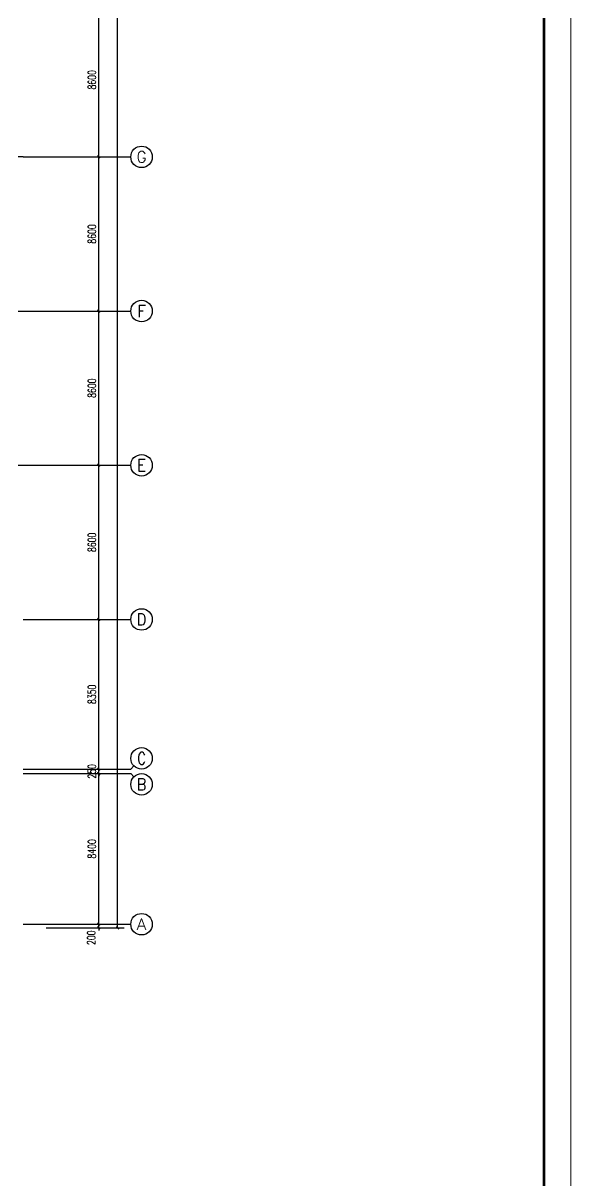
# Model space of a CAD drawing. Extents: x 409931 to 937299, y -508824 to 132289.
# Drawn here: x 533564 to 564097, y -359959 to -295385 of the extents above; entities that cross this region are included whole.
import ezdxf
from ezdxf.enums import TextEntityAlignment as Align

# ---------------------------------------------------------------- set-up
doc = ezdxf.new("R2010")
doc.units = 0
doc.header["$LTSCALE"] = 1500
doc.header["$MEASUREMENT"] = 0
doc.linetypes.add('DOTE', pattern=[2.42, 2, -0.2, 0.02, -0.2])
doc.layers.get('Defpoints').update_dxf_attribs({"color": 252})
for name, color, linetype in [('AXIS', 3, 'Continuous'), ('AXIS_TEXT', 7, 'Continuous'), ('DOTE', 1, 'Continuous')]:
    doc.layers.add(name, color=color, linetype=linetype)
doc.layers.add('TK', color=151, linetype='Continuous', lineweight=13)
doc.styles.add('_TCH_AXIS', font='COMPLEX', dxfattribs={"bigfont": 'GBCBIG'})
doc.styles.add('_TCH_DIM_T3', font='SIMPLEX', dxfattribs={"width": 0.705882, "bigfont": 'GBCBIG'})
doc.styles.add('COMPLEX', font='COMPLEX')
doc.dimstyles.new('_TCH_ARCH&&150', dxfattribs={"dimtxt": 446.25, "dimasz": 150, "dimexe": 375, "dimexo": 450, "dimgap": 150, "dimtad": 1, "dimdec": 0, "dimzin": 0, "dimdsep": 46, "dimtxsty": '_TCH_DIM_T3', "dimblk": 'ARCHTICK', "dimcen": 0.09, "dimclrt": 7, "dimazin": 2, "dimtfac": 1, "dimtdec": 0, "dimtix": 1, "dimtmove": 2, "dimatfit": 3, "dimfxl": 0, "dimtolj": 1, "dimtzin": 0, "dimarcsym": 0})

# ---------------------------------------------------------------- blocks, each defined once
blk = doc.blocks.new('TK-A0')
at = {"layer": 'TK'}
for p, q in [((1189, 841), (0, 841)), ((1179, 831), (25, 831))]:
    blk.add_line(p, q, dxfattribs=at)
at = {"layer": 'TK', "const_width": 1}
blk.add_lwpolyline([(25, 831), (1179, 831), (1179, 10), (25, 10)], close=True, dxfattribs=at)
blk = doc.blocks.new('_ArchTick')
at = {"color": 0, "linetype": 'ByBlock', "const_width": 0.4}
blk.add_lwpolyline([(-0.5, -0.5), (0.5, 0.5)], dxfattribs=at)
blk = doc.blocks.new('*D420')
at = {"layer": 'AXIS', "color": 0, "lineweight": -2}
for p, q in [((534849, -345645), (538150, -345645)), ((534849, -345845), (538150, -345845)), ((537775, -345645), (537775, -345495)), ((537775, -345845), (537775, -345645)), ((537775, -345845), (537775, -345995))]:
    blk.add_line(p, q, dxfattribs=at)
at = {"layer": 'Defpoints', "color": 0}
for p in [(534399, -345645), (534399, -345845), (537775, -345645)]:
    blk.add_point(p, dxfattribs=at)
at = {"layer": 'AXIS', "color": 0, "lineweight": -2, "xscale": 150, "yscale": 150, "zscale": 150}
for p, rotation in [((537775, -345645), 270), ((537775, -345845), 90)]:
    blk.add_blockref('_ArchTick', p, dxfattribs=dict(at, rotation=rotation))
at = {"layer": 'AXIS', "color": 7, "insert": (537362, -346400), "char_height": 446.2, "attachment_point": 5, "rotation": 90, "style": '_TCH_DIM_T3'}
blk.add_mtext('\\A1;200', dxfattribs=at)
blk = doc.blocks.new('*D421')
at = {"layer": 'AXIS', "color": 0, "lineweight": -2}
for p, q in [((534849, -337245), (538150, -337245)), ((537775, -345645), (537775, -337245)), ((534849, -345645), (538150, -345645))]:
    blk.add_line(p, q, dxfattribs=at)
at = {"layer": 'Defpoints', "color": 0}
for p in [(534399, -337245), (537775, -337245), (534399, -345645)]:
    blk.add_point(p, dxfattribs=at)
at = {"layer": 'AXIS', "color": 0, "lineweight": -2, "xscale": 150, "yscale": 150, "zscale": 150}
for p, rotation in [((537775, -337245), 90), ((537775, -345645), 270)]:
    blk.add_blockref('_ArchTick', p, dxfattribs=dict(at, rotation=rotation))
at = {"layer": 'AXIS', "color": 7, "insert": (537401, -341445), "char_height": 446.2, "attachment_point": 5, "rotation": 90, "style": '_TCH_DIM_T3'}
blk.add_mtext('\\A1;8400', dxfattribs=at)
blk = doc.blocks.new('*D422')
at = {"layer": 'AXIS', "color": 0, "lineweight": -2}
for p, q in [((534849, -336995), (538150, -336995)), ((537775, -336995), (537775, -336845)), ((537775, -337245), (537775, -336995)), ((534849, -337245), (538150, -337245)), ((537775, -337245), (537775, -337395))]:
    blk.add_line(p, q, dxfattribs=at)
at = {"layer": 'Defpoints', "color": 0}
for p in [(534399, -336995), (537775, -336995), (534399, -337245)]:
    blk.add_point(p, dxfattribs=at)
at = {"layer": 'AXIS', "color": 0, "lineweight": -2, "xscale": 150, "yscale": 150, "zscale": 150}
for p, rotation in [((537775, -336995), 270), ((537775, -337245), 90)]:
    blk.add_blockref('_ArchTick', p, dxfattribs=dict(at, rotation=rotation))
at = {"layer": 'AXIS', "color": 7, "insert": (537401, -337120), "char_height": 446.2, "attachment_point": 5, "rotation": 90, "style": '_TCH_DIM_T3'}
blk.add_mtext('\\A1;250', dxfattribs=at)
blk = doc.blocks.new('*D423')
at = {"layer": 'AXIS', "color": 0, "lineweight": -2}
for p, q in [((534849, -328645), (538150, -328645)), ((537775, -336995), (537775, -328645)), ((534849, -336995), (538150, -336995))]:
    blk.add_line(p, q, dxfattribs=at)
at = {"layer": 'Defpoints', "color": 0}
for p in [(534399, -328645), (537775, -328645), (534399, -336995)]:
    blk.add_point(p, dxfattribs=at)
at = {"layer": 'AXIS', "color": 0, "lineweight": -2, "xscale": 150, "yscale": 150, "zscale": 150}
for p, rotation in [((537775, -328645), 90), ((537775, -336995), 270)]:
    blk.add_blockref('_ArchTick', p, dxfattribs=dict(at, rotation=rotation))
at = {"layer": 'AXIS', "color": 7, "insert": (537401, -332820), "char_height": 446.2, "attachment_point": 5, "rotation": 90, "style": '_TCH_DIM_T3'}
blk.add_mtext('\\A1;8350', dxfattribs=at)
blk = doc.blocks.new('*D424')
at = {"layer": 'AXIS', "color": 0, "lineweight": -2}
for p, q in [((534849, -320045), (538150, -320045)), ((537775, -328645), (537775, -320045)), ((534849, -328645), (538150, -328645))]:
    blk.add_line(p, q, dxfattribs=at)
at = {"layer": 'Defpoints', "color": 0}
for p in [(534399, -320045), (537775, -320045), (534399, -328645)]:
    blk.add_point(p, dxfattribs=at)
at = {"layer": 'AXIS', "color": 0, "lineweight": -2, "xscale": 150, "yscale": 150, "zscale": 150}
for p, rotation in [((537775, -320045), 90), ((537775, -328645), 270)]:
    blk.add_blockref('_ArchTick', p, dxfattribs=dict(at, rotation=rotation))
at = {"layer": 'AXIS', "color": 7, "insert": (537401, -324345), "char_height": 446.2, "attachment_point": 5, "rotation": 90, "style": '_TCH_DIM_T3'}
blk.add_mtext('\\A1;8600', dxfattribs=at)
blk = doc.blocks.new('*D425')
at = {"layer": 'AXIS', "color": 0, "lineweight": -2}
for p, q in [((534849, -311445), (538150, -311445)), ((537775, -320045), (537775, -311445)), ((534849, -320045), (538150, -320045))]:
    blk.add_line(p, q, dxfattribs=at)
at = {"layer": 'Defpoints', "color": 0}
for p in [(534399, -311445), (537775, -311445), (534399, -320045)]:
    blk.add_point(p, dxfattribs=at)
at = {"layer": 'AXIS', "color": 0, "lineweight": -2, "xscale": 150, "yscale": 150, "zscale": 150}
for p, rotation in [((537775, -311445), 90), ((537775, -320045), 270)]:
    blk.add_blockref('_ArchTick', p, dxfattribs=dict(at, rotation=rotation))
at = {"layer": 'AXIS', "color": 7, "insert": (537401, -315745), "char_height": 446.2, "attachment_point": 5, "rotation": 90, "style": '_TCH_DIM_T3'}
blk.add_mtext('\\A1;8600', dxfattribs=at)
blk = doc.blocks.new('*D426')
at = {"layer": 'AXIS', "color": 0, "lineweight": -2}
for p, q in [((534849, -302845), (538150, -302845)), ((537775, -311445), (537775, -302845)), ((534849, -311445), (538150, -311445))]:
    blk.add_line(p, q, dxfattribs=at)
at = {"layer": 'Defpoints', "color": 0}
for p in [(534399, -302845), (537775, -302845), (534399, -311445)]:
    blk.add_point(p, dxfattribs=at)
at = {"layer": 'AXIS', "color": 0, "lineweight": -2, "xscale": 150, "yscale": 150, "zscale": 150}
for p, rotation in [((537775, -302845), 90), ((537775, -311445), 270)]:
    blk.add_blockref('_ArchTick', p, dxfattribs=dict(at, rotation=rotation))
at = {"layer": 'AXIS', "color": 7, "insert": (537401, -307145), "char_height": 446.2, "attachment_point": 5, "rotation": 90, "style": '_TCH_DIM_T3'}
blk.add_mtext('\\A1;8600', dxfattribs=at)
blk = doc.blocks.new('*D427')
at = {"layer": 'AXIS', "color": 0, "lineweight": -2}
for p, q in [((534849, -294245), (538150, -294245)), ((537775, -302845), (537775, -294245)), ((534849, -302845), (538150, -302845))]:
    blk.add_line(p, q, dxfattribs=at)
at = {"layer": 'Defpoints', "color": 0}
for p in [(534399, -294245), (537775, -294245), (534399, -302845)]:
    blk.add_point(p, dxfattribs=at)
at = {"layer": 'AXIS', "color": 0, "lineweight": -2, "xscale": 150, "yscale": 150, "zscale": 150}
for p, rotation in [((537775, -294245), 90), ((537775, -302845), 270)]:
    blk.add_blockref('_ArchTick', p, dxfattribs=dict(at, rotation=rotation))
at = {"layer": 'AXIS', "color": 7, "insert": (537401, -298545), "char_height": 446.2, "attachment_point": 5, "rotation": 90, "style": '_TCH_DIM_T3'}
blk.add_mtext('\\A1;8600', dxfattribs=at)
blk = doc.blocks.new('*D437')
at = {"layer": 'AXIS', "color": 0, "lineweight": -2}
for p, q in [((534849, -225945), (539201, -225945)), ((538826, -345845), (538826, -225945)), ((534849, -345845), (539201, -345845))]:
    blk.add_line(p, q, dxfattribs=at)
at = {"layer": 'Defpoints', "color": 0}
for p in [(534399, -225945), (538826, -225945), (534399, -345845)]:
    blk.add_point(p, dxfattribs=at)
at = {"layer": 'AXIS', "color": 0, "lineweight": -2, "xscale": 150, "yscale": 150, "zscale": 150}
for p, rotation in [((538826, -225945), 90), ((538826, -345845), 270)]:
    blk.add_blockref('_ArchTick', p, dxfattribs=dict(at, rotation=rotation))
at = {"layer": 'AXIS', "color": 7, "insert": (538453, -285895), "char_height": 446.2, "attachment_point": 5, "rotation": 90, "style": '_TCH_DIM_T3'}
blk.add_mtext('\\A1;119900', dxfattribs=at)
blk = doc.blocks.new('_AXISO')
blk.add_circle((0, 0), 0.5)
at = {"layer": 'AXIS_TEXT', "style": 'COMPLEX', "width": 1.041667}
blk.add_attdef('A', text='', height=0.56, dxfattribs=at).set_placement((-0.25, -0.28), (0.25, -0.28), align=Align.FIT)

msp = doc.modelspace()

# ---------------------------------------------------------------- linework, layer by layer
at = {"layer": 'AXIS'}
for p, q in [((533564.1, -302845), (539564.1, -302845)), ((533564.1, -311445), (539564.1, -311445)), ((533564.1, -320045), (539564.1, -320045)), ((533564.1, -328645), (539564.1, -328645)), ((533564.1, -336995), (539564.1, -336995)), ((539739.8, -336819.3), (539564.1, -336995)), ((533564.1, -337245), (539564.1, -337245)), ((539739.8, -337420.8), (539564.1, -337245)), ((533564.1, -345645), (539564.1, -345645))]:
    msp.add_line(p, q, dxfattribs=at)
at = {"layer": 'DOTE', "color": 1, "linetype": 'DOTE'}
for p, q in [((533564.1, -302845), (466423.8, -302845)), ((467887.5, -311445), (533564.1, -311445)), ((467887.5, -320045), (533564.1, -320045))]:
    msp.add_line(p, q, dxfattribs=at)

# ---------------------------------------------------------------- block references
at = {"layer": 'AXIS'}
ref = msp.add_blockref('_AXISO', (540164.1, -302845), dxfattribs=dict(at, xscale=1200, yscale=1200, zscale=1200))
ref.add_attrib('A', 'G', dxfattribs={"layer": 'AXIS_TEXT', "height": 637.8, "style": '_TCH_AXIS'}).set_placement((539890.7, -303163.9), (540437.4, -303163.9), align=Align.FIT)
ref = msp.add_blockref('_AXISO', (540164.1, -311445), dxfattribs=dict(at, xscale=1200, yscale=1200, zscale=1200))
ref.add_attrib('A', 'F', dxfattribs={"layer": 'AXIS_TEXT', "height": 668.2, "style": '_TCH_AXIS'}).set_placement((539909.5, -311779.1), (540418.6, -311779.1), align=Align.FIT)
ref = msp.add_blockref('_AXISO', (540164.1, -320045), dxfattribs=dict(at, xscale=1200, yscale=1200, zscale=1200))
ref.add_attrib('A', 'E', dxfattribs={"layer": 'AXIS_TEXT', "height": 668.2, "style": '_TCH_AXIS'}).set_placement((539909.5, -320379.1), (540418.6, -320379.1), align=Align.FIT)
ref = msp.add_blockref('_AXISO', (540164.1, -328645), dxfattribs=dict(at, xscale=1200, yscale=1200, zscale=1200))
ref.add_attrib('A', 'D', dxfattribs={"layer": 'AXIS_TEXT', "height": 652.9, "style": '_TCH_AXIS'}).set_placement((539899.8, -328971.5), (540428.3, -328971.5), align=Align.FIT)
ref = msp.add_blockref('_AXISO', (540164.1, -336395), dxfattribs=dict(at, xscale=1200, yscale=1200, zscale=1200))
ref.add_attrib('A', 'C', dxfattribs={"layer": 'AXIS_TEXT', "height": 683.5, "style": '_TCH_AXIS'}).set_placement((539919.9, -336736.8), (540408.2, -336736.8), align=Align.FIT)
ref = msp.add_blockref('_AXISO', (540164.1, -337845), dxfattribs=dict(at, xscale=1200, yscale=1200, zscale=1200))
ref.add_attrib('A', 'B', dxfattribs={"layer": 'AXIS_TEXT', "height": 652.9, "style": '_TCH_AXIS'}).set_placement((539899.8, -338171.5), (540428.3, -338171.5), align=Align.FIT)
ref = msp.add_blockref('_AXISO', (540164.1, -345645), dxfattribs=dict(at, xscale=1200, yscale=1200, zscale=1200))
ref.add_attrib('A', 'A', dxfattribs={"layer": 'AXIS_TEXT', "height": 637.8, "style": '_TCH_AXIS'}).set_placement((539890.7, -345963.9), (540437.4, -345963.9), align=Align.FIT)
at = {"layer": 'TK', "xscale": 150, "yscale": 150, "zscale": 150, "rotation": 270}
msp.add_blockref('TK-A0', (437946.8, -204323.5), dxfattribs=at)

# ---------------------------------------------------------------- dimensions: what is measured, and where the dimension line sits
at = {"layer": 'AXIS'}
for p1, p2, distance, picture, middle in [((534398.7, -345845), (534398.7, -225945), -4427.2, '*D437', (538452.8, -285895)), ((534398.7, -302845), (534398.7, -294245), -3375.9, '*D427', (537401.5, -298545)), ((534398.7, -311445), (534398.7, -302845), -3375.9, '*D426', (537401.5, -307145)), ((534398.7, -320045), (534398.7, -311445), -3375.9, '*D425', (537401.5, -315745)), ((534398.7, -328645), (534398.7, -320045), -3375.9, '*D424', (537401.5, -324345)), ((534398.7, -336995), (534398.7, -328645), -3375.9, '*D423', (537401.5, -332820)), ((534398.7, -337245), (534398.7, -336995), -3375.9, '*D422', (537401.5, -337120)), ((534398.7, -345645), (534398.7, -337245), -3375.9, '*D421', (537401.5, -341445))]:
    dim = msp.add_aligned_dim(p1=p1, p2=p2, distance=distance, dimstyle='_TCH_ARCH&&150', dxfattribs=at)
    dim.commit()
    dim.dimension.update_dxf_attribs({"geometry": picture, "text_midpoint": middle})
dim = msp.add_linear_dim(base=(537774.6, -345645), p1=(534398.7, -345845), p2=(534398.7, -345645), angle=90, dimstyle='_TCH_ARCH&&150', dxfattribs=at)
dim.commit()
dim.dimension.update_dxf_attribs({"geometry": '*D420', "text_midpoint": (537362.1, -346400), "dimtype": 129})

doc.saveas('drawing.dxf')
